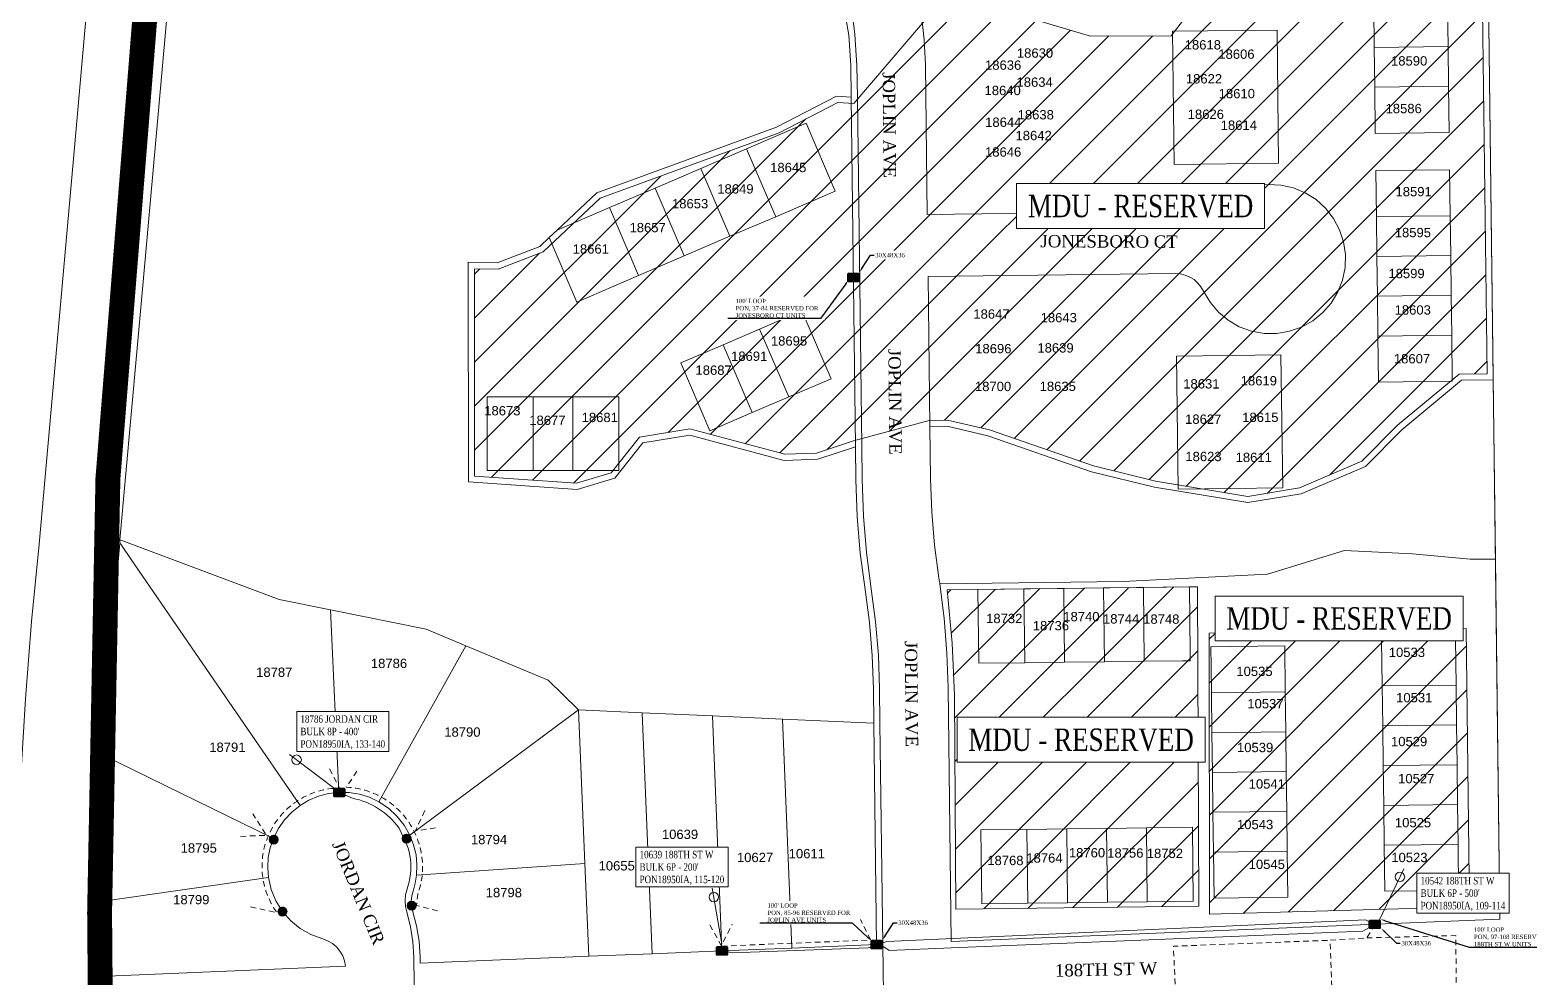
# Model space of a CAD drawing. Header units: feet. Extents: x 865220 to 2821149, y -2240498 to 944432.
# Drawn here: x 2811206 to 2812411, y 940525 to 941286 of the extents above; entities that cross this region are included whole.
import ezdxf
from ezdxf import colors
from ezdxf.entities.mleader import LeaderData, LeaderLine
from ezdxf.enums import TextEntityAlignment as Align
from ezdxf.lldxf.tags import DXFTag
from ezdxf.math import Vec2, Vec3

# ---------------------------------------------------------------- set-up
doc = ezdxf.new("R2010")
doc.units = ezdxf.units.FT
doc.header["$LTSCALE"] = 0.015
doc.header["$MEASUREMENT"] = 0
doc.linetypes.add('DASHED', pattern=[5, 3, -2])
for name, color, linetype in [('288A', 112, '288A'), ('48A', 112, '48A'), ('Dakota County Addresses', 7, 'Continuous'), ('Dakota County Parcels', 7, 'Continuous'), ('DETAIL', 7, 'Continuous'), ('DROP BURIED', 7, 'DASHED'), ('NOTES', 7, 'Continuous'), ('STREET NAME', 7, 'Continuous'), ('TAIL', 1, 'MST'), ('TELEPHONE STRUCT-PROP', 6, 'Continuous'), ('TERMINALS', 7, 'Continuous')]:
    doc.layers.add(name, color=color, linetype=linetype)
doc.layers.add('RUNNING LINE (UNDERGROUND)', color=10, linetype='Continuous', lineweight=40)
doc.layers.add('WORK BOUNDARY', color=110, linetype='Continuous', lineweight=40)
doc.styles.add('Dimensions 100', font='arial.ttf')
doc.styles.add('Line', font='txt.shx', dxfattribs={"height": 3})
doc.styles.add('SIMPLEX', font='times.ttf', dxfattribs={"width": 0.8})
doc.styles.get("Standard").update_dxf_attribs({"font": 'times.ttf'})
doc.styles.add('Utilities', font='arial.ttf', dxfattribs={"height": 2.5})
tags = doc.linetypes.add('288A', pattern='A,80,-5,["288A",Line,S=1.5,R=0,X=0,Y=-1.5],-24', length=109).pattern_tags.tags
tags[6] = DXFTag(74, 10)
tags = doc.linetypes.add('48A', pattern='A,80,-5,["48A",Line,S=1.5,R=0,X=0,Y=-1.5],-20', length=105).pattern_tags.tags
tags[6] = DXFTag(74, 10)
tags = doc.linetypes.add('MST', pattern='A,5,-5,5,-5,["TAIL",Line,S=1.5,R=0,X=0,Y=-1.5],-20', length=40).pattern_tags.tags
tags[10] = DXFTag(74, 10)

# ---------------------------------------------------------------- blocks, each defined once
blk = doc.blocks.new('ACMAP_ANN_TEMPLATE_Dakota County Addresses')
at = {"layer": 'Dakota County Addresses', "style": 'Dimensions 100'}
blk.add_attdef('DakotaCountyAddress', text='', height=50, dxfattribs=at).set_placement((0, 0), align=Align.CENTER)
blk = doc.blocks.new('NEW HH')
at = {"ltscale": 40, "true_color": 0xffffff}
h = blk.add_hatch(color=7, dxfattribs=at)
h.dxf.hatch_style = 1
h.paths.add_polyline_path([(-0.061, -0.031, 0.414214), (-0.046, -0.046), (0.046, -0.046, 0.414214), (0.061, -0.031), (0.061, 0.031, 0.414214), (0.046, 0.046), (-0.046, 0.046, 0.414214), (-0.061, 0.031)])
at = {"layer": 'RUNNING LINE (UNDERGROUND)', "color": 6, "lineweight": 0, "const_width": 0.005, "flags": 128}
blk.add_lwpolyline([(-0.061, 0.031), (-0.061, -0.031, 0.414214), (-0.046, -0.046), (0.046, -0.046, 0.414214), (0.061, -0.031), (0.061, 0.031, 0.414214), (0.046, 0.046), (-0.046, 0.046, 0.414214)], format="xyb", close=True, dxfattribs=at)
at = {"layer": 'TELEPHONE STRUCT-PROP', "color": 18, "true_color": 0x000000, "style": 'Utilities'}
blk.add_text('HH', height=0.05, dxfattribs=at).set_placement((0, 0), align=Align.MIDDLE_CENTER)
blk = doc.blocks.new('Proposed FlowerPot')
at = {"lineweight": 5, "ltscale": 100, "true_color": 0xffffff}
h = blk.add_hatch(color=7, dxfattribs=at)
h.dxf.hatch_style = 1
h.paths.add_polyline_path([(-0.06, 0, 0.414214), (0, -0.06, 0.414214), (0.06, 0, 0.414214), (0, 0.06, 0.414214)])
at = {"lineweight": 5, "ltscale": 100}
blk.add_circle((0, 0), 0.0604, dxfattribs=at)
at = {"layer": 'RUNNING LINE (UNDERGROUND)', "color": 6, "lineweight": 5, "const_width": 0.00907, "flags": 128}
blk.add_lwpolyline([(-0.06, 0, -0.414214), (0, 0.06, -0.414214), (0.06, 0, -0.414214), (0, -0.06, -0.414214), (-0.06, 0)], format="xyb", dxfattribs=at)
at = {"color": 18, "linetype": 'ByBlock', "lineweight": 5, "ltscale": 100, "true_color": 0x000000, "style": 'Dimensions 100'}
blk.add_text('F', height=0.0744, dxfattribs=at).set_placement((-0.029, -0.037))
blk = doc.blocks.new('TERMINAL')
at = {"lineweight": 5, "ltscale": 0.5, "flags": 128}
blk.add_lwpolyline([(-0.1, -0.6), (-0.1, 44.8)], dxfattribs=at)
at = {"lineweight": 5, "ltscale": 0.5}
blk.add_circle((-0.1, 37.6), 3.83, dxfattribs=at)

msp = doc.modelspace()

# ---------------------------------------------------------------- hatches: boundary and pattern name
at = {"layer": 'NOTES', "ltscale": 100}
h = msp.add_hatch(dxfattribs=at)
h.set_pattern_fill('ANSI31', color=30, scale=200)
edge = h.paths.add_edge_path()
edge.add_arc((2811645.3, 941278.7), 203.1, 35.0264, 63.3963)
edge.add_arc((2811865.8, 941760), 326.5, 199.7013, 246.6133, ccw=False)
edge.add_line((2811558.4, 941649.9), (2811467.2, 941372.3))
edge.add_line((2811467.2, 941372.3), (2811542.3, 941307.7))
edge.add_line((2811542.3, 941307.7), (2811602.7, 941295.8))
edge.add_line((2811602.7, 941295.8), (2811681.2, 941309.5))
edge.add_line((2811681.2, 941309.5), (2811711.9, 941309.5))
edge.add_line((2811711.9, 941309.5), (2811811.5, 941395.3))
h.paths.add_polyline_path([(2811563.7, 940927.2), (2811563.7, 941093.9), (2811582.6, 941093.5), (2811618.9, 941107.5), (2811664.5, 941150.6), (2811808.5, 941203), (2811855.6, 941227.6), (2811868.4, 941226.6), (2811925.4, 941293.1), (2811982.5, 941303.3), (2812058.8, 941280.9), (2812123.6, 941281.2), (2812154.3, 941321.3), (2812324.7, 941406.1), (2812372.4, 941406.7), (2812377.4, 941009.4), (2812355, 941009.1), (2812305.5, 940968.1), (2812276.9, 940939.2), (2812226.6, 940917.7), (2812185.1, 940910.9), (2812111, 940923.1), (2812061, 940935.5), (2811977.6, 940964.3), (2811943.9, 940972.2), (2811928.9, 940972), (2811868.3, 940955.6), (2811838.6, 940945.6), (2811813, 940944.7), (2811736.8, 940965.1), (2811696.1, 940958.5), (2811673.5, 940929.9), (2811645.6, 940921.6)])
h.paths.add_polyline_path([(2811950.4, 940579.2), (2811949.5, 940751.2), (2811947.6, 940792.9), (2811943.4, 940835.7), (2811968.2, 940836.1), (2812138.2, 940838.2), (2812144.7, 940838.2), (2812145.8, 940581.6)])
h.paths.add_polyline_path([(2812154.4, 940575.2), (2812154.1, 940800.9), (2812360.5, 940804.6), (2812363.2, 940581)])

# ---------------------------------------------------------------- linework, layer by layer
at = {"layer": '288A', "lineweight": 5, "ltscale": 50, "flags": 128}
msp.add_lwpolyline([(2813070.4, 938894.8), (2813053.6, 938890.3), (2812965.6, 938890.8), (2812875.6, 938891.2, -0.084324), (2812816.4, 938901.5), (2812801.1, 938907.5), (2812784, 938916.3), (2812768, 938926.8), (2812753.2, 938938.9), (2812738.5, 938952.2), (2812686.7, 938999.3, 0.185273), (2812555.3, 939050.5), (2812510.8, 939050.8), (2812407.7, 939051.3), (2812381.3, 939052.3, -0.161092), (2812157, 939145.3), (2812139.1, 939161.8), (2812122.2, 939179.4), (2812105.5, 939199.3), (2812090.7, 939219.5), (2812077.3, 939240.4), (2812022.6, 939332.5), (2811974.1, 939414.2), (2811831.2, 939654.9), (2811785.3, 939732.3), (2811729.1, 939826.9), (2811702, 939872.6), (2811702.8, 939881), (2811714.1, 939881.9), (2811796, 939930.5, 0.26802), (2811897.3, 940111.1), (2811896.2, 940201.1), (2811892.6, 940490.6), (2811891.7, 940550.7), (2811889.5, 940728.6), (2811889.2, 940756.4), (2811888.2, 940783.3), (2811886, 940810.1), (2811882.5, 940836.7), (2811878.6, 940865.8), (2811876.2, 940895), (2811875.1, 940924.4), (2811874.8, 940950.9), (2811871.3, 941231.9), (2811871, 941257.3), (2811869.4, 941282.1, 0.233625), (2811751.7, 941464.3), (2811704.9, 941492.2), (2811680.7, 941508.1, -0.219143), (2811542.7, 941752.1), (2811530.3, 941901.6), (2811531.2, 941931.6), (2811534.7, 941960.2, -0.23519), (2811709.2, 942202.5), (2811729.9, 942212.6), (2811738.6, 942217.3), (2811746.6, 942223.5), (2811753.5, 942231), (2811765.9, 942249.7, -0.660055), (2811899.1, 942214), (2811904.8, 942206.5)], format="xyb", dxfattribs=at)
at = {"layer": '48A', "lineweight": 5, "ltscale": 50, "flags": 128}
msp.add_lwpolyline([(2811891, 940550), (2811896.8, 940546), (2811946.9, 940548.1), (2812277.6, 940561.5), (2812287.2, 940566.9)], dxfattribs=at)
at = {"layer": 'Dakota County Parcels', "lineweight": 5}
for p, q in [((2812387.8, 940571), (2812375.8, 941542.5)), ((2812377.4, 941411.8), (2812382.4, 941004.5)), ((2812286.4, 941303.7), (2812286.8, 941271.7)), ((2812346.1, 941272.5), (2812345.7, 941304.5)), ((2812208.6, 941285.7), (2812124.6, 941284.7)), ((2812124.6, 941284.7), (2812126, 941177.7)), ((2812208.6, 941285.7), (2812209.9, 941178.7)), ((2812286.8, 941271.7), (2812346.1, 941272.5)), ((2812346.5, 941240.5), (2812346.1, 941272.5)), ((2812286.8, 941271.7), (2812287.2, 941239.7)), ((2811866, 941257.1), (2811866.3, 941231.8)), ((2811927.5, 941137.5), (2811926, 941257.8)), ((2812346.5, 941240.5), (2812287.2, 941239.7)), ((2812287.2, 941239.7), (2812287.6, 941202.7)), ((2812347, 941203.5), (2812346.5, 941240.5)), ((2811806.4, 941207.6), (2811854.5, 941232.7)), ((2811854.5, 941232.7), (2811866.3, 941231.8)), ((2811866.3, 941231.8), (2811869.8, 940950.8)), ((2811661.9, 941154.9), (2811806.4, 941207.6)), ((2811782.3, 941190.3), (2811830.1, 941210.8)), ((2811830.1, 941210.8), (2811853.5, 941156.3)), ((2812287.6, 941202.7), (2812347, 941203.5)), ((2811745.5, 941174.5), (2811782.3, 941190.3)), ((2811782.3, 941190.3), (2811805.7, 941135.7)), ((2812126, 941177.7), (2812209.9, 941178.7)), ((2811708.8, 941158.7), (2811745.5, 941174.5)), ((2811745.5, 941174.5), (2811768.9, 941120)), ((2812347.3, 941173.5), (2812288, 941172.8)), ((2812288.5, 941135.8), (2812288, 941172.8)), ((2812347.8, 941136.5), (2812347.3, 941173.5)), ((2811661.9, 941154.9), (2811630.1, 941125)), ((2811672, 941143), (2811708.8, 941158.7)), ((2811732.2, 941104.2), (2811708.8, 941158.7)), ((2811853.5, 941156.3), (2811805.7, 941135.7)), ((2811630.1, 941125), (2811672, 941143)), ((2811672, 941143), (2811695.4, 941088.4)), ((2811927.5, 941137.5), (2812147.6, 941140.2)), ((2811805.7, 941135.7), (2811768.9, 941120)), ((2812347.8, 941136.5), (2812288.5, 941135.8)), ((2812288.9, 941103.8), (2812288.5, 941135.8)), ((2812348.2, 941104.5), (2812347.8, 941136.5)), ((2811616.2, 941111.8), (2811623.6, 941118.9)), ((2811630.1, 941125), (2811623.6, 941118.9)), ((2811623.6, 941118.9), (2811630.1, 941125)), ((2811645.8, 941067.1), (2811623.6, 941118.9)), ((2811768.9, 941120), (2811732.2, 941104.2)), ((2811581.7, 941098.6), (2811616.2, 941111.8)), ((2811732.2, 941104.2), (2811695.4, 941088.4)), ((2812288.9, 941103.8), (2812348.2, 941104.5)), ((2812289.3, 941071.8), (2812288.9, 941103.8)), ((2812348.6, 941072.5), (2812348.2, 941104.5)), ((2811558.6, 941099.1), (2811581.7, 941098.6)), ((2811558.7, 940922.5), (2811558.6, 941099.1)), ((2811695.4, 941088.4), (2811645.8, 941067.1)), ((2811928.1, 941087.5), (2812126.7, 941090)), ((2811928.1, 941087.5), (2811929.6, 940967)), ((2812289.3, 941071.8), (2812348.6, 941072.5)), ((2812289.7, 941039.8), (2812289.3, 941071.8)), ((2812349, 941040.5), (2812348.6, 941072.5)), ((2811826.8, 941060), (2811792.8, 941045.4)), ((2811850.2, 941005.4), (2811826.8, 941060)), ((2811792.8, 941045.4), (2811763.4, 941032.8)), ((2811816.2, 940990.9), (2811792.8, 941045.4)), ((2811763.4, 941032.8), (2811729.4, 941018.2)), ((2811786.8, 940978.2), (2811763.4, 941032.8)), ((2812289.7, 941039.8), (2812349, 941040.5)), ((2812290.1, 941002.8), (2812289.7, 941039.8)), ((2812349.4, 941003.5), (2812349, 941040.5)), ((2812211.8, 941024.8), (2812127.9, 941023.7)), ((2812127.9, 941023.7), (2812129.2, 940916.8)), ((2812213.2, 940917.8), (2812211.8, 941024.8)), ((2811729.4, 941018.2), (2811752.8, 940963.7)), ((2811850.2, 941005.4), (2811816.2, 940990.9)), ((2812349.4, 941003.5), (2812290.1, 941002.8)), ((2812308.9, 940964.4), (2812356.9, 941004.2)), ((2812356.9, 941004.2), (2812382.4, 941004.5)), ((2812384.2, 940860.5), (2812382.4, 941004.5)), ((2811610.7, 940990.9), (2811573.7, 940990.9)), ((2811573.7, 940990.9), (2811573.7, 940931.6)), ((2811610.7, 940990.9), (2811610.7, 940931.6)), ((2811642.7, 940990.9), (2811610.7, 940990.9)), ((2811679.7, 940991), (2811642.7, 940990.9)), ((2811642.7, 940931.6), (2811642.7, 940990.9)), ((2811679.7, 940991), (2811679.7, 940931.6)), ((2811816.2, 940990.9), (2811786.8, 940978.2)), ((2811786.8, 940978.2), (2811752.8, 940963.7)), ((2811736.6, 940960), (2811698.8, 940953.9)), ((2811812.5, 940939.7), (2811736.6, 940960)), ((2811943.4, 940967.2), (2811929.6, 940967)), ((2811930.1, 940925), (2811929.6, 940967)), ((2811943.4, 940967.2), (2811976.2, 940959.5)), ((2811976.2, 940959.5), (2812059.6, 940930.7)), ((2812279.8, 940935), (2812308.9, 940964.4)), ((2811698.8, 940953.9), (2811676.5, 940925.5)), ((2811839.6, 940940.7), (2811869.8, 940950.8)), ((2811870.1, 940924.3), (2811869.8, 940950.8)), ((2811839.6, 940940.7), (2811812.5, 940939.7)), ((2811573.7, 940931.6), (2811610.7, 940931.6)), ((2811610.7, 940931.6), (2811642.7, 940931.6)), ((2811642.7, 940931.6), (2811679.7, 940931.6)), ((2811676.5, 940925.5), (2811646.2, 940916.5)), ((2812059.6, 940930.7), (2812110, 940918.2)), ((2812228, 940912.9), (2812279.8, 940935)), ((2811646.2, 940916.5), (2811558.7, 940922.5)), ((2812110, 940918.2), (2812185.1, 940905.9)), ((2812129.2, 940916.8), (2812213.2, 940917.8)), ((2812185.1, 940905.9), (2812228, 940912.9)), ((2811278.5, 940873.5), (2811278.7, 940876)), ((2811280.2, 940875.5), (2811278.7, 940876)), ((2811279.9, 940871.6), (2811278.5, 940873.5)), ((2812262.8, 940867.3), (2812201, 940848.4)), ((2812317.4, 940864.6), (2812262.8, 940867.3)), ((2812363.8, 940860.3), (2812317.4, 940864.6)), ((2812384.2, 940860.5), (2812363.8, 940860.3)), ((2812384.2, 940860.5), (2812387.8, 940571)), ((2811937.5, 940840.7), (2811936.8, 940845.3)), ((2812084.9, 940842.5), (2811937.5, 940840.7)), ((2812201, 940848.4), (2812084.9, 940842.5)), ((2811447.8, 940819.7), (2811406.7, 940828.1)), ((2812005.2, 940836.5), (2811968.2, 940836.1)), ((2811968.2, 940836.1), (2811968.9, 940776.7)), ((2812037.2, 940836.9), (2812005.2, 940836.5)), ((2812005.2, 940836.5), (2812005.9, 940777.2)), ((2812069.2, 940837.3), (2812037.2, 940836.9)), ((2812037.2, 940836.9), (2812037.9, 940777.6)), ((2812101.2, 940837.7), (2812069.2, 940837.3)), ((2812069.2, 940837.3), (2812069.9, 940778)), ((2812138.2, 940838.2), (2812101.2, 940837.7)), ((2812101.2, 940837.7), (2812101.9, 940778.4)), ((2812138.2, 940838.2), (2812138.8, 940785.1)), ((2811447.8, 940819.7), (2811454.6, 940673)), ((2811524.7, 940804.1), (2811447.8, 940819.7)), ((2811556.6, 940790.7), (2811524.7, 940804.1)), ((2811556.6, 940790.7), (2811486.7, 940665.4)), ((2811622.8, 940763.1), (2811556.6, 940790.7)), ((2812214.8, 940790.7), (2812171.4, 940790.1)), ((2812215.2, 940753.7), (2812214.8, 940790.7)), ((2812352, 940796.2), (2812292.7, 940795.4)), ((2812292.7, 940795.4), (2812293.2, 940758.5)), ((2812352.5, 940759.2), (2812352, 940796.2)), ((2812101.9, 940778.4), (2812132.7, 940778.8)), ((2812132.7, 940778.8), (2812138.9, 940778.8)), ((2812138.8, 940785.1), (2812138.9, 940778.8)), ((2812171.4, 940790.1), (2812155.5, 940789.9)), ((2812155.5, 940789.9), (2812155.7, 940773.8)), ((2811968.9, 940776.7), (2812005.9, 940777.2)), ((2812037.9, 940777.6), (2812005.9, 940777.2)), ((2812069.9, 940778), (2812037.9, 940777.6)), ((2812069.9, 940778), (2812101.9, 940778.4)), ((2812155.7, 940773.8), (2812155.9, 940752.9)), ((2811647.3, 940739.3), (2811622.8, 940763.1)), ((2811884.2, 940756.3), (2811884.5, 940728.5)), ((2811946.7, 940553.1), (2811944.2, 940757)), ((2812352.5, 940759.2), (2812293.2, 940758.5)), ((2812293.2, 940758.5), (2812293.6, 940726.5)), ((2812352.9, 940727.2), (2812352.5, 940759.2)), ((2812215.2, 940753.7), (2812155.9, 940752.9)), ((2812155.9, 940752.9), (2812156.3, 940720.9)), ((2812215.6, 940721.7), (2812215.2, 940753.7)), ((2811647.3, 940739.3), (2811511.7, 940638.5)), ((2811698.4, 940736.9), (2811647.3, 940739.3)), ((2811647.3, 940739.3), (2811652.3, 940615.8)), ((2811754.8, 940734.4), (2811698.4, 940736.9)), ((2811698.4, 940736.9), (2811706.3, 940543.2)), ((2811811.1, 940731.8), (2811754.8, 940734.4)), ((2811754.8, 940734.4), (2811762.5, 940545.5)), ((2811811.1, 940731.8), (2811818.6, 940547.8)), ((2811884.5, 940728.5), (2811811.1, 940731.8)), ((2811884.5, 940728.5), (2811886.7, 940550.6)), ((2812215.6, 940721.7), (2812156.3, 940720.9)), ((2812156.3, 940720.9), (2812156.7, 940689)), ((2812216, 940689.7), (2812215.6, 940721.7)), ((2812352.9, 940727.2), (2812293.6, 940726.5)), ((2812293.6, 940726.5), (2812294, 940694.5)), ((2812353.3, 940695.2), (2812352.9, 940727.2)), ((2811402, 940636), (2811265.1, 940702.8)), ((2812353.3, 940695.2), (2812294, 940694.5)), ((2812294, 940694.5), (2812294.4, 940662.5)), ((2812353.7, 940663.2), (2812353.3, 940695.2)), ((2812216, 940689.7), (2812156.7, 940689)), ((2812156.7, 940689), (2812157.1, 940657)), ((2812216.4, 940657.7), (2812216, 940689.7)), ((2812353.7, 940663.2), (2812294.4, 940662.5)), ((2812294.4, 940662.5), (2812294.8, 940630.5)), ((2812354.1, 940631.2), (2812353.7, 940663.2)), ((2812216.4, 940657.7), (2812157.1, 940657)), ((2812157.1, 940657), (2812157.5, 940625)), ((2812216.8, 940625.7), (2812216.4, 940657.7)), ((2811970.6, 940642.8), (2812007.6, 940643.2)), ((2811971.3, 940583.4), (2811970.6, 940642.8)), ((2812007.6, 940643.2), (2812039.6, 940643.6)), ((2812008.3, 940583.9), (2812007.6, 940643.2)), ((2812039.6, 940643.6), (2812071.6, 940644)), ((2812040.3, 940584.3), (2812039.6, 940643.6)), ((2812071.6, 940644), (2812103.6, 940644.4)), ((2812072.3, 940584.7), (2812071.6, 940644)), ((2812103.6, 940644.4), (2812140.6, 940644.9)), ((2812104.3, 940585.1), (2812103.6, 940644.4)), ((2812141.3, 940585.6), (2812140.6, 940644.9)), ((2812216.8, 940625.7), (2812157.5, 940625)), ((2812157.5, 940625), (2812158, 940588)), ((2812217.3, 940588.7), (2812216.8, 940625.7)), ((2812354.1, 940631.2), (2812294.8, 940630.5)), ((2812294.8, 940630.5), (2812295.2, 940593.5)), ((2812354.5, 940594.2), (2812354.1, 940631.2)), ((2811652.3, 940615.8), (2811517, 940606.4)), ((2811652.3, 940615.8), (2811655.4, 940541.2)), ((2811398, 940604.5), (2811261.7, 940585)), ((2812217.3, 940588.7), (2812158, 940588)), ((2812354.5, 940594.2), (2812295.2, 940593.5)), ((2811261.7, 940585), (2811262, 940530.9)), ((2812008.3, 940583.9), (2811971.3, 940583.4)), ((2812040.3, 940584.3), (2812008.3, 940583.9)), ((2812072.3, 940584.7), (2812040.3, 940584.3)), ((2812104.3, 940585.1), (2812072.3, 940584.7)), ((2812141.3, 940585.6), (2812104.3, 940585.1)), ((2812387.8, 940571), (2811946.7, 940553.1)), ((2811886.7, 940550.6), (2811818.6, 940547.8)), ((2811655.4, 940541.2), (2811519.9, 940535.6)), ((2811519.9, 940535.6), (2811519.9, 940540.8)), ((2811706.3, 940543.2), (2811655.4, 940541.2)), ((2811762.5, 940545.5), (2811706.3, 940543.2)), ((2811818.6, 940547.8), (2811762.5, 940545.5)), ((2811262, 940530.9), (2811262.1, 940525.1)), ((2811459.9, 940533.2), (2811262.1, 940525.1)), ((2811262.1, 940525.1), (2811262.4, 940509.1))]:
    msp.add_line(p, q, dxfattribs=at)
for points in [[(2811820.2, 941395), (2811833.6, 941374.4), (2811844.9, 941352.5), (2811853.8, 941329.6), (2811860.3, 941305.9), (2811864.4, 941281.6), (2811866, 941257.1)], [(2811213.7, 940872.4), (2811243.1, 941203.5), (2811251.4, 941297.3), (2811258.6, 941377.6)], [(2811278.7, 940876), (2811296.7, 941077.4), (2811318.7, 941323.2)], [(2811926, 941257.8), (2811925.1, 941277.8), (2811922.8, 941297.7)], [(2812163.9, 941146.5), (2812172.1, 941152.7), (2812181.3, 941157.4), (2812191.2, 941160.4), (2812201.4, 941161.6), (2812211.7, 941161.1), (2812221.8, 941158.9), (2812231.3, 941154.9), (2812240.1, 941149.4), (2812247.7, 941142.5), (2812254, 941134.3), (2812258.9, 941125.2), (2812262.1, 941115.4), (2812263.6, 941105.2), (2812263.3, 941094.9), (2812261.3, 941084.8), (2812257.5, 941075.2), (2812252.2, 941066.3), (2812245.4, 941058.6), (2812237.4, 941052.1), (2812228.4, 941047), (2812218.7, 941043.6), (2812208.5, 941041.9), (2812198.2, 941041.9), (2812188, 941043.8), (2812178.3, 941047.3), (2812169.4, 941052.4), (2812161.5, 941059), (2812154.8, 941066.9), (2812149.6, 941075.8)], [(2812163.9, 941146.5), (2812161, 941144.4), (2812157.9, 941142.6), (2812154.6, 941141.3), (2812151.1, 941140.5), (2812147.6, 941140.2)], [(2812126.7, 941090), (2812130.8, 941089.7), (2812134.7, 941088.8), (2812138.4, 941087.2), (2812141.9, 941085.1), (2812144.9, 941082.4), (2812147.5, 941079.3), (2812149.6, 941075.8)], [(2811877.5, 940836), (2811873.6, 940865.3), (2811871.2, 940894.7), (2811870.1, 940924.3)], [(2811936.8, 940845.3), (2811933.3, 940871.7), (2811931.1, 940898.3), (2811930.1, 940925)], [(2811406.7, 940828.1), (2811331.6, 940856.2), (2811280.2, 940875.5)], [(2811199, 940685.9), (2811202.7, 940748.1), (2811207.6, 940810.3), (2811213.7, 940872.4)], [(2811273.5, 940817.7), (2811277.4, 940861.1), (2811278.5, 940873.5)], [(2811423.4, 940662.5), (2811287.6, 940860.2), (2811279.9, 940871.6)], [(2811944.2, 940757), (2811943.2, 940785), (2811941, 940812.9), (2811937.5, 940840.7)], [(2811884.2, 940756.3), (2811883.2, 940783), (2811881, 940809.6), (2811877.5, 940836)], [(2811273.5, 940817.7), (2811268.7, 940760.3), (2811265.1, 940702.8)], [(2811265.1, 940702.8), (2811262.8, 940643.9), (2811261.7, 940585)], [(2811454.6, 940673), (2811446.4, 940672), (2811438.3, 940669.9), (2811430.6, 940666.7), (2811423.4, 940662.5)], [(2811486.7, 940665.4), (2811479.1, 940669), (2811471.2, 940671.4), (2811462.9, 940672.8), (2811454.6, 940673)], [(2811423.4, 940662.5), (2811416.7, 940657.1), (2811410.8, 940650.8), (2811405.9, 940643.7), (2811402, 940636)], [(2811511.7, 940638.5), (2811507.1, 940646.6), (2811501.3, 940653.9), (2811494.4, 940660.3), (2811486.7, 940665.4)], [(2811402, 940636), (2811399.4, 940628.4), (2811397.9, 940620.6), (2811397.4, 940612.5), (2811398, 940604.5)], [(2811517, 940606.4), (2811517.4, 940614.6), (2811516.6, 940622.8), (2811514.7, 940630.8), (2811511.7, 940638.5)], [(2811398, 940604.5), (2811400.2, 940594.9), (2811404, 940585.7), (2811409.3, 940577.2), (2811415.9, 940569.8), (2811423.6, 940563.5), (2811432.2, 940558.6), (2811441.6, 940555.2)], [(2811514.2, 940593.6), (2811515.9, 940599.9), (2811517, 940606.4)], [(2811513.9, 940578.1), (2811513.1, 940581.9), (2811512.8, 940585.9), (2811513.2, 940589.8), (2811514.2, 940593.6)], [(2811519.9, 940540.8), (2811519.1, 940553.4), (2811517.1, 940565.8), (2811513.9, 940578.1)], [(2811441.6, 940555.2), (2811445.6, 940553.7), (2811449.4, 940551.5), (2811452.7, 940548.7), (2811455.5, 940545.3), (2811457.7, 940541.6), (2811459.1, 940537.5), (2811459.9, 940533.2)]]:
    msp.add_lwpolyline(points, dxfattribs=at)
at = {"layer": 'DROP BURIED', "lineweight": 5, "ltscale": 100, "flags": 128}
for points in [[(2811383.7, 940580.9), (2811404.9, 940576.3, -0.608303), (2811455.2, 940676.5), (2811446.6, 940692.7)], [(2811469.1, 940689.9), (2811460.6, 940677.1, -0.505314), (2811518, 940591.2), (2811517.1, 940582.1), (2811536.6, 940577.1)]]:
    msp.add_lwpolyline(points, format="xyb", dxfattribs=at)
for points in [[(2811523.8, 940658.3), (2811516.1, 940642), (2811534.9, 940644.8)], [(2811375.5, 940637.6), (2811396.5, 940638.5), (2811385.5, 940655.6)], [(2811752.8, 940566.5), (2811761.9, 940549.8), (2811770.8, 940567.1)], [(2811762.3, 940549.4), (2811882, 940554.3), (2811873.8, 940570.9)], [(2812142.7, 940488.6), (2812127.7, 940500.3), (2812125.3, 940549.3), (2812251.2, 940554.1)]]:
    msp.add_lwpolyline(points, dxfattribs=at)
at = {"layer": 'NOTES', "color": 30, "lineweight": 5, "ltscale": 50, "flags": 128}
for points in [[(2812372.4, 941406.7), (2812377.4, 941009.4), (2812355, 941009.1), (2812305.5, 940968.1), (2812276.9, 940939.2), (2812226.6, 940917.7), (2812185.1, 940910.9), (2812111, 940923.1), (2812061, 940935.5), (2811977.6, 940964.3), (2811943.9, 940972.2), (2811928.9, 940972), (2811868.3, 940955.6), (2811838.6, 940945.6), (2811813, 940944.7), (2811736.8, 940965.1), (2811696.1, 940958.5), (2811673.5, 940929.9), (2811645.6, 940921.6), (2811563.7, 940927.2), (2811563.7, 941093.9), (2811582.6, 941093.5), (2811618.9, 941107.5), (2811664.5, 941150.6), (2811808.5, 941203), (2811855.6, 941227.6), (2811868.4, 941226.6), (2811925.4, 941293.1)], [(2811982.5, 941303.3), (2812058.8, 941280.9), (2812123.6, 941281.2), (2812154.3, 941321.3)], [(2811950.4, 940579.2), (2811949.5, 940751.2), (2811947.6, 940792.9), (2811943.4, 940835.7), (2811968.2, 940836.1), (2812138.2, 940838.2), (2812144.7, 940838.2), (2812145.8, 940581.6), (2811950.4, 940579.2)], [(2812154.4, 940575.2), (2812154.1, 940800.9), (2812360.5, 940804.6), (2812363.2, 940581), (2812154.4, 940575.2)]]:
    msp.add_lwpolyline(points, dxfattribs=at)
at = {"layer": 'TAIL', "lineweight": 5, "ltscale": 50, "flags": 128}
msp.add_lwpolyline([(2811525.6, 940364.8), (2811519.7, 940419.9), (2811516.1, 940475.3), (2811514.9, 940535.6), (2811514.9, 940540.6), (2811514.1, 940552.8), (2811512.2, 940564.8), (2811509.1, 940576.9), (2811508.1, 940581.2), (2811507.8, 940585.9), (2811508.2, 940590.7), (2811511, 940601), (2811512.1, 940607.1, 0.118396), (2811509.3, 940630.9), (2811503, 940644.2, 0.534156), (2811503, 940644.2, 0.192798), (2811465.5, 940668.2), (2811455.2, 940672.9)], format="xyb", dxfattribs=at)
msp.add_lwpolyline([(2811886.4, 940550.1), (2811880.1, 940547.9), (2811770.8, 940543.9), (2811763.3, 940546)], dxfattribs=at)
at = {"layer": 'WORK BOUNDARY', "lineweight": 100, "const_width": 20}
msp.add_lwpolyline([(2816268.5, 941081.9), (2813842, 941062.6), (2813848.6, 940518.1), (2813150.5, 940519.4), (2813138.1, 941860.8), (2812911.5, 941862.1), (2812585.9, 941864.7), (2812526.6, 941906), (2812484.8, 942180.2), (2812439.8, 942469.4), (2812388.3, 942812.8), (2812302.1, 942975), (2811909.6, 942862.9), (2811722, 942852.2), (2811558.6, 942850.7), (2811024.1, 942698.1), (2811324.3, 941774.1), (2811321.2, 941576.6), (2811269, 940925.4), (2811262.3, 940576.3), (2811264.1, 940364.9)], dxfattribs=at)

# ---------------------------------------------------------------- block references
at = {"lineweight": 5}
for name, p, xscale, yscale, zscale in [('NEW HH', (2811868.1, 941086.8), 80, 80, 40), ('NEW HH', (2811454.9, 940672.9), 80, 80, 40), ('Proposed FlowerPot', (2811402.3, 940635), 60, 60, 30), ('Proposed FlowerPot', (2811509, 940635.8), 60, 60, 30), ('Proposed FlowerPot', (2811513.1, 940581.9), 60, 60, 30), ('Proposed FlowerPot', (2811409.3, 940577.2), 60, 60, 30), ('NEW HH', (2812287.2, 940566.9), 80, 80, 40), ('NEW HH', (2811886.7, 940550.6), 80, 80, 40), ('NEW HH', (2811762.5, 940545.5), 80, 80, 40)]:
    msp.add_blockref(name, p, dxfattribs=dict(at, xscale=xscale, yscale=yscale, zscale=zscale))
at = {"layer": 'Dakota County Addresses', "lineweight": 5, "xscale": 0.15, "yscale": 0.15, "zscale": 0.15}
for p, values in [((2812149, 941270.1), {'DakotaCountyAddress': '18618'}), ((2811988.5, 941253.8), {'DakotaCountyAddress': '18636'}), ((2812014.1, 941263.5), {'DakotaCountyAddress': '18630'}), ((2812176, 941262.6), {'DakotaCountyAddress': '18606'}), ((2812314.8, 941257.2), {'DakotaCountyAddress': '18590'}), ((2812149.9, 941242.8), {'DakotaCountyAddress': '18622'}), ((2811988.1, 941233.4), {'DakotaCountyAddress': '18640'}), ((2812013.8, 941240.1), {'DakotaCountyAddress': '18634'}), ((2812176.3, 941230.9), {'DakotaCountyAddress': '18610'}), ((2812310.4, 941218.9), {'DakotaCountyAddress': '18586'}), ((2811988.6, 941207.9), {'DakotaCountyAddress': '18644'}), ((2812014.7, 941213.9), {'DakotaCountyAddress': '18638'}), ((2812151.4, 941214.3), {'DakotaCountyAddress': '18626'}), ((2812177.9, 941205.5), {'DakotaCountyAddress': '18614'}), ((2812013, 941197.2), {'DakotaCountyAddress': '18642'}), ((2811988.5, 941184), {'DakotaCountyAddress': '18646'}), ((2811815.8, 941171.5), {'DakotaCountyAddress': '18645'}), ((2811773.3, 941154.3), {'DakotaCountyAddress': '18649'}), ((2812318.4, 941152.1), {'DakotaCountyAddress': '18591'}), ((2811736.9, 941142.4), {'DakotaCountyAddress': '18653'}), ((2811702.8, 941123.2), {'DakotaCountyAddress': '18657'}), ((2812317.8, 941119.2), {'DakotaCountyAddress': '18595'}), ((2811657.1, 941106), {'DakotaCountyAddress': '18661'}), ((2812312.7, 941086.3), {'DakotaCountyAddress': '18599'}), ((2811979.1, 941053.7), {'DakotaCountyAddress': '18647'}), ((2812033.2, 941050.8), {'DakotaCountyAddress': '18643'}), ((2812317.7, 941057), {'DakotaCountyAddress': '18603'}), ((2811816.4, 941032.1), {'DakotaCountyAddress': '18695'}), ((2811980.6, 941025.9), {'DakotaCountyAddress': '18696'}), ((2812030.6, 941026.5), {'DakotaCountyAddress': '18639'}), ((2811784.4, 941019.8), {'DakotaCountyAddress': '18691'}), ((2812317.1, 941017.8), {'DakotaCountyAddress': '18607'}), ((2811755.8, 941008.6), {'DakotaCountyAddress': '18687'}), ((2812194, 941000.1), {'DakotaCountyAddress': '18619'}), ((2811980.4, 940995.5), {'DakotaCountyAddress': '18700'}), ((2812032.4, 940995.6), {'DakotaCountyAddress': '18635'}), ((2812147.8, 940997.6), {'DakotaCountyAddress': '18631'}), ((2811586, 940976), {'DakotaCountyAddress': '18673'}), ((2811622.2, 940968.3), {'DakotaCountyAddress': '18677'}), ((2811664.3, 940970.6), {'DakotaCountyAddress': '18681'}), ((2812149.3, 940969.2), {'DakotaCountyAddress': '18627'}), ((2812195.2, 940970.7), {'DakotaCountyAddress': '18615'}), ((2812149.5, 940939.2), {'DakotaCountyAddress': '18623'}), ((2812189.9, 940938.5), {'DakotaCountyAddress': '18611'}), ((2811989.4, 940809), {'DakotaCountyAddress': '18732'}), ((2812051.4, 940810.5), {'DakotaCountyAddress': '18740'}), ((2812083.3, 940808.7), {'DakotaCountyAddress': '18744'}), ((2812115.6, 940808.5), {'DakotaCountyAddress': '18748'}), ((2812026.9, 940803.2), {'DakotaCountyAddress': '18736'}), ((2811494.9, 940772.9), {'DakotaCountyAddress': '18786'}), ((2812313, 940781.8), {'DakotaCountyAddress': '10533'}), ((2811402.7, 940765.8), {'DakotaCountyAddress': '18787'}), ((2812190.5, 940766.5), {'DakotaCountyAddress': '10535'}), ((2812199.3, 940740.5), {'DakotaCountyAddress': '10537'}), ((2812318.9, 940745.4), {'DakotaCountyAddress': '10531'}), ((2811553.9, 940717.7), {'DakotaCountyAddress': '18790'}), ((2811365, 940705.5), {'DakotaCountyAddress': '18791'}), ((2812191, 940705.3), {'DakotaCountyAddress': '10539'}), ((2812314.8, 940710.1), {'DakotaCountyAddress': '10529'}), ((2812200.4, 940676), {'DakotaCountyAddress': '10541'}), ((2812320.5, 940680.3), {'DakotaCountyAddress': '10527'}), ((2812191, 940643.4), {'DakotaCountyAddress': '10543'}), ((2812317.9, 940644.9), {'DakotaCountyAddress': '10525'}), ((2811575.3, 940631.3), {'DakotaCountyAddress': '18794'}), ((2811728.8, 940635.5), {'DakotaCountyAddress': '10639'}), ((2811342, 940624.5), {'DakotaCountyAddress': '18795'}), ((2811789.1, 940616.9), {'DakotaCountyAddress': '10627'}), ((2811830.7, 940620), {'DakotaCountyAddress': '10611'}), ((2811990.3, 940614.5), {'DakotaCountyAddress': '18768'}), ((2812021.7, 940616.5), {'DakotaCountyAddress': '18764'}), ((2812055.9, 940620.7), {'DakotaCountyAddress': '18760'}), ((2812086.7, 940620.5), {'DakotaCountyAddress': '18756'}), ((2812118.5, 940620.2), {'DakotaCountyAddress': '18752'}), ((2812315, 940616.9), {'DakotaCountyAddress': '10523'}), ((2811677.9, 940610.2), {'DakotaCountyAddress': '10655'}), ((2812200.4, 940611.4), {'DakotaCountyAddress': '10545'}), ((2811336, 940583), {'DakotaCountyAddress': '18799'}), ((2811587.2, 940588.7), {'DakotaCountyAddress': '18798'})]:
    msp.add_blockref('ACMAP_ANN_TEMPLATE_Dakota County Addresses', p, dxfattribs=at).add_auto_attribs(values)
at = {"layer": 'TERMINALS', "lineweight": 5, "ltscale": 0.5, "xscale": -1, "rotation": 53.00937571270362}
msp.add_blockref('TERMINAL', (2811450.6, 940676.5), dxfattribs=at)

# ---------------------------------------------------------------- texts
at = {"layer": 'STREET NAME', "lineweight": 5, "ltscale": 40, "char_height": 10, "attachment_point": 1}
for s, insert, rotation in [('JOPLIN AVE', (2811901.6, 941252), 270.5796), ('JONESBORO CT', (2812018.5, 941121.1), 359.7298), ('JOPLIN AVE', (2811906.2, 941029.6), 270.5796), ('JOPLIN AVE', (2811919.4, 940794.7), 270.5796), ('JORDAN CIR', (2811458.3, 940635.2), 292.2835), ('188TH ST W', (2812030, 940534.8), 1.2064)]:
    msp.add_mtext(s, dxfattribs=dict(at, insert=insert, rotation=rotation))

# ---------------------------------------------------------------- next in the draw order: texts
at = {"layer": 'NOTES', "color": 30, "lineweight": 5, "ltscale": 0.5, "char_height": 18, "attachment_point": 1, "style": 'SIMPLEX', "bg_fill": 19, "box_fill_scale": 1.5, "bg_fill_color": 256, "bg_fill_transparency": 0}
for insert in [(2812008.3, 941153.3), (2812167.9, 940821.8), (2811960.5, 940724.3)]:
    msp.add_mtext('MDU - RESERVED', dxfattribs=dict(at, insert=insert))
at = {"layer": 'TERMINALS', "lineweight": 5, "ltscale": 0.5, "char_height": 6, "attachment_point": 1, "style": 'SIMPLEX', "bg_fill": 19, "box_fill_scale": 1.5, "bg_fill_color": 256, "bg_fill_transparency": 0}
for s, insert in [("18786 JORDAN CIR\\PBULK 8P - 400'\\PPON18950IA, 133-140", (2811423.7, 940734.9)), ("10639 188TH ST W\\PBULK 6P - 200'\\PPON18950IA, 115-120", (2811696.3, 940626))]:
    msp.add_mtext(s, dxfattribs=dict(at, insert=insert))

# ---------------------------------------------------------------- next in the draw order: leaders
at = {"layer": 'DETAIL', "lineweight": 5, "ltscale": 5}
ml = msp.add_multileader_mtext('Standard', dxfattribs=at)
ml.set_content('30X48X36', color=256)
ml.set_leader_properties()
ml.build(insert=Vec2(0, 0))
ml.multileader.update_dxf_attribs({"has_text_frame": 1, "text_left_attachment_type": 2, "text_right_attachment_type": 2, "dogleg_length": 3})
ctx = ml.context
ctx.base_point, ctx.char_height, ctx.landing_gap_size, ctx.plane_origin = Vec3(2811884.8, 941104.8), 3.5, 1.5, Vec3(2811893.6, 941156.5)
ctx.left_attachment, ctx.right_attachment, ctx.text_align_type = 2, 2, 1
notes = []
notes.append((ctx, [(1, (1, 1, 0), (2811881.8, 941104.8), (1, 0), 3, [(0, [(2811872.9, 941090.8)], 0, [])])]))
ctx.mtext.insert, ctx.mtext.alignment, ctx.mtext.flow_direction = Vec3(2811897.6, 941106.6), 2, 5
ctx.mtext.has_bg_fill, ctx.mtext.bg_color, ctx.mtext.bg_scale_factor, ctx.mtext.bg_transparency, ctx.mtext.use_window_bg_color = 1, -1027028792, 1.5, 0, 1
ml = msp.add_multileader_mtext('Standard', dxfattribs=at)
ml.set_content("100' LOOP\\PPON, 37-84 RESERVED FOR JONESBORO CT UNITS", color=256)
ml.set_leader_properties()
ml.build(insert=Vec2(0, 0))
ml.multileader.update_dxf_attribs({"text_left_attachment_type": 5, "text_right_attachment_type": 5, "dogleg_length": 3})
ctx = ml.context
ctx.base_point, ctx.char_height, ctx.landing_gap_size, ctx.plane_origin = Vec3(2811772.5, 941053.9), 3.5, 1, Vec3(2811884.7, 941061.3)
ctx.left_attachment, ctx.right_attachment = 5, 5
notes.append((ctx, [(0, (1, 1, 0), (2811841.8, 941053.9), (-1, 0), 3, [(0, [(2811864.3, 941084.9)], 0, [])])]))
ctx.mtext.insert, ctx.mtext.width, ctx.mtext.defined_height, ctx.mtext.flow_direction = Vec3(2811773.5, 941069.7), 69.779, 19.2, 5
ctx.mtext.has_bg_fill, ctx.mtext.bg_color, ctx.mtext.bg_scale_factor, ctx.mtext.bg_transparency, ctx.mtext.use_window_bg_color = 1, -1027028792, 1.5, 0, 1
ml = msp.add_multileader_mtext('Standard', dxfattribs=at)
ml.set_content("100' LOOP\\PPON, 97-108 RESERVED FOR 188TH ST W UNITS", color=256)
ml.set_leader_properties()
ml.build(insert=Vec2(0, 0))
ml.multileader.update_dxf_attribs({"text_left_attachment_type": 5, "text_right_attachment_type": 5, "dogleg_length": 3})
ctx = ml.context
ctx.base_point, ctx.char_height, ctx.landing_gap_size, ctx.plane_origin = Vec3(2812365.9, 940548.6), 3.5, 1, Vec3(2812310.9, 940590.7)
ctx.left_attachment, ctx.right_attachment = 5, 5
notes.append((ctx, [(1, (1, 1, 0), (2812362.9, 940548.6), (1, 0), 3, [(0, [(2812291.7, 940571)], 0, [])])]))
ctx.mtext.insert, ctx.mtext.width, ctx.mtext.defined_height, ctx.mtext.flow_direction = Vec3(2812366.9, 940564.4), 69.779, 19.2, 5
ctx.mtext.has_bg_fill, ctx.mtext.bg_color, ctx.mtext.bg_scale_factor, ctx.mtext.bg_transparency, ctx.mtext.use_window_bg_color = 1, -1027028792, 1.5, 0, 1
for ctx, leaders in notes:
    for number, flags, end, landing, length, lines in leaders:
        leader = LeaderData()
        leader.index, (leader.has_last_leader_line, leader.has_dogleg_vector, leader.attachment_direction) = number, flags
        leader.last_leader_point, leader.dogleg_vector, leader.dogleg_length = Vec3(end), Vec3(landing), length
        for number, points, colour, breaks in lines:
            line = LeaderLine()
            line.index, line.vertices, line.color, line.breaks = number, Vec3.list(points), colors.encode_raw_color(colour), breaks
            leader.lines.append(line)
        ctx.leaders.append(leader)

# ---------------------------------------------------------------- next in the draw order: linework, layer by layer
at = {"layer": 'DROP BURIED', "lineweight": 5, "ltscale": 100, "flags": 128}
for points in [[(2812287.2, 940566.9), (2812280.7, 940556), (2812251.2, 940554.1), (2812253.3, 940501)], [(2812280.7, 940556), (2812352.3, 940557.9), (2812352.7, 940509.4), (2812345.9, 940491.4)]]:
    msp.add_lwpolyline(points, dxfattribs=at)
at = {"layer": 'TAIL', "lineweight": 5, "ltscale": 50, "flags": 128}
msp.add_lwpolyline([(2811886.4, 940550.3), (2811894.9, 940553), (2812279.8, 940570.6), (2812287.2, 940566.9)], dxfattribs=at)

# ---------------------------------------------------------------- next in the draw order: block references
at = {"layer": 'TERMINALS', "lineweight": 5, "ltscale": 0.5, "xscale": -1}
for p, rotation in [((2812291.1, 940571.1), 334.5152453944409), ((2811762.1, 940551.7), 9.564683292135898)]:
    msp.add_blockref('TERMINAL', p, dxfattribs=dict(at, rotation=rotation))

# ---------------------------------------------------------------- next in the draw order: texts
at = {"layer": 'TERMINALS', "lineweight": 5, "ltscale": 0.5, "insert": (2812324, 940605), "char_height": 6, "attachment_point": 1, "style": 'SIMPLEX', "bg_fill": 19, "box_fill_scale": 1.5, "bg_fill_color": 256, "bg_fill_transparency": 0}
msp.add_mtext("10542 188TH ST W\\PBULK 6P - 500'\\PPON18950IA, 109-114", dxfattribs=at)

# ---------------------------------------------------------------- next in the draw order: leaders
at = {"layer": 'DETAIL', "lineweight": 5, "ltscale": 5}
ml = msp.add_multileader_mtext('Standard', dxfattribs=at)
ml.set_content("100' LOOP\\PPON, 85-96 RESERVED FOR JOPLIN AVE UNITS", color=256)
ml.set_leader_properties()
ml.build(insert=Vec2(0, 0))
ml.multileader.update_dxf_attribs({"text_left_attachment_type": 5, "text_right_attachment_type": 5, "dogleg_length": 3})
ctx = ml.context
ctx.base_point, ctx.char_height, ctx.landing_gap_size, ctx.plane_origin = Vec3(2811798.1, 940567.9), 3.5, 1, Vec3(2811910.2, 940575.3)
ctx.left_attachment, ctx.right_attachment = 5, 5
notes = []
notes.append((ctx, [(0, (1, 1, 0), (2811867.3, 940567.9), (-1, 0), 3, [(0, [(2811882.8, 940553.6)], 0, [])])]))
ctx.mtext.insert, ctx.mtext.width, ctx.mtext.defined_height, ctx.mtext.flow_direction = Vec3(2811799.1, 940583.8), 69.779, 19.2, 5
ctx.mtext.has_bg_fill, ctx.mtext.bg_color, ctx.mtext.bg_scale_factor, ctx.mtext.bg_transparency, ctx.mtext.use_window_bg_color = 1, -1027028792, 1.5, 0, 1
ml = msp.add_multileader_mtext('Standard', dxfattribs=at)
ml.set_content('30X48X36', color=256)
ml.set_leader_properties()
ml.build(insert=Vec2(0, 0))
ml.multileader.update_dxf_attribs({"has_text_frame": 1, "text_left_attachment_type": 2, "text_right_attachment_type": 2, "dogleg_length": 3})
ctx = ml.context
ctx.base_point, ctx.char_height, ctx.landing_gap_size, ctx.plane_origin = Vec3(2811903.3, 940568.2), 3.5, 1.5, Vec3(2811912.1, 940620)
ctx.left_attachment, ctx.right_attachment, ctx.text_align_type = 2, 2, 1
notes.append((ctx, [(1, (1, 1, 0), (2811900.3, 940568.2), (1, 0), 3, [(0, [(2811891.4, 940554.3)], 0, [])])]))
ctx.mtext.insert, ctx.mtext.alignment, ctx.mtext.flow_direction = Vec3(2811916.1, 940570), 2, 5
ctx.mtext.has_bg_fill, ctx.mtext.bg_color, ctx.mtext.bg_scale_factor, ctx.mtext.bg_transparency, ctx.mtext.use_window_bg_color = 1, -1027028792, 1.5, 0, 1
ml = msp.add_multileader_mtext('Standard', dxfattribs=at)
ml.set_content('30X48X36', color=256)
ml.set_leader_properties()
ml.build(insert=Vec2(0, 0))
ml.multileader.update_dxf_attribs({"has_text_frame": 1, "text_left_attachment_type": 2, "text_right_attachment_type": 2, "dogleg_length": 3})
ctx = ml.context
ctx.base_point, ctx.char_height, ctx.landing_gap_size, ctx.plane_origin = Vec3(2812307.7, 940551.8), 3.5, 1.5, Vec3(2812317.8, 940609.2)
ctx.left_attachment, ctx.right_attachment, ctx.text_align_type = 2, 2, 1
notes.append((ctx, [(1, (1, 1, 0), (2812304.7, 940551.8), (1, 0), 3, [(0, [(2812292.3, 940563.7)], 0, [])])]))
ctx.mtext.insert, ctx.mtext.alignment, ctx.mtext.flow_direction = Vec3(2812320.5, 940553.5), 2, 5
ctx.mtext.has_bg_fill, ctx.mtext.bg_color, ctx.mtext.bg_scale_factor, ctx.mtext.bg_transparency, ctx.mtext.use_window_bg_color = 1, -1027028792, 1.5, 0, 1
for ctx, leaders in notes:
    for number, flags, end, landing, length, lines in leaders:
        leader = LeaderData()
        leader.index, (leader.has_last_leader_line, leader.has_dogleg_vector, leader.attachment_direction) = number, flags
        leader.last_leader_point, leader.dogleg_vector, leader.dogleg_length = Vec3(end), Vec3(landing), length
        for number, points, colour, breaks in lines:
            line = LeaderLine()
            line.index, line.vertices, line.color, line.breaks = number, Vec3.list(points), colors.encode_raw_color(colour), breaks
            leader.lines.append(line)
        ctx.leaders.append(leader)

doc.saveas('drawing.dxf')
